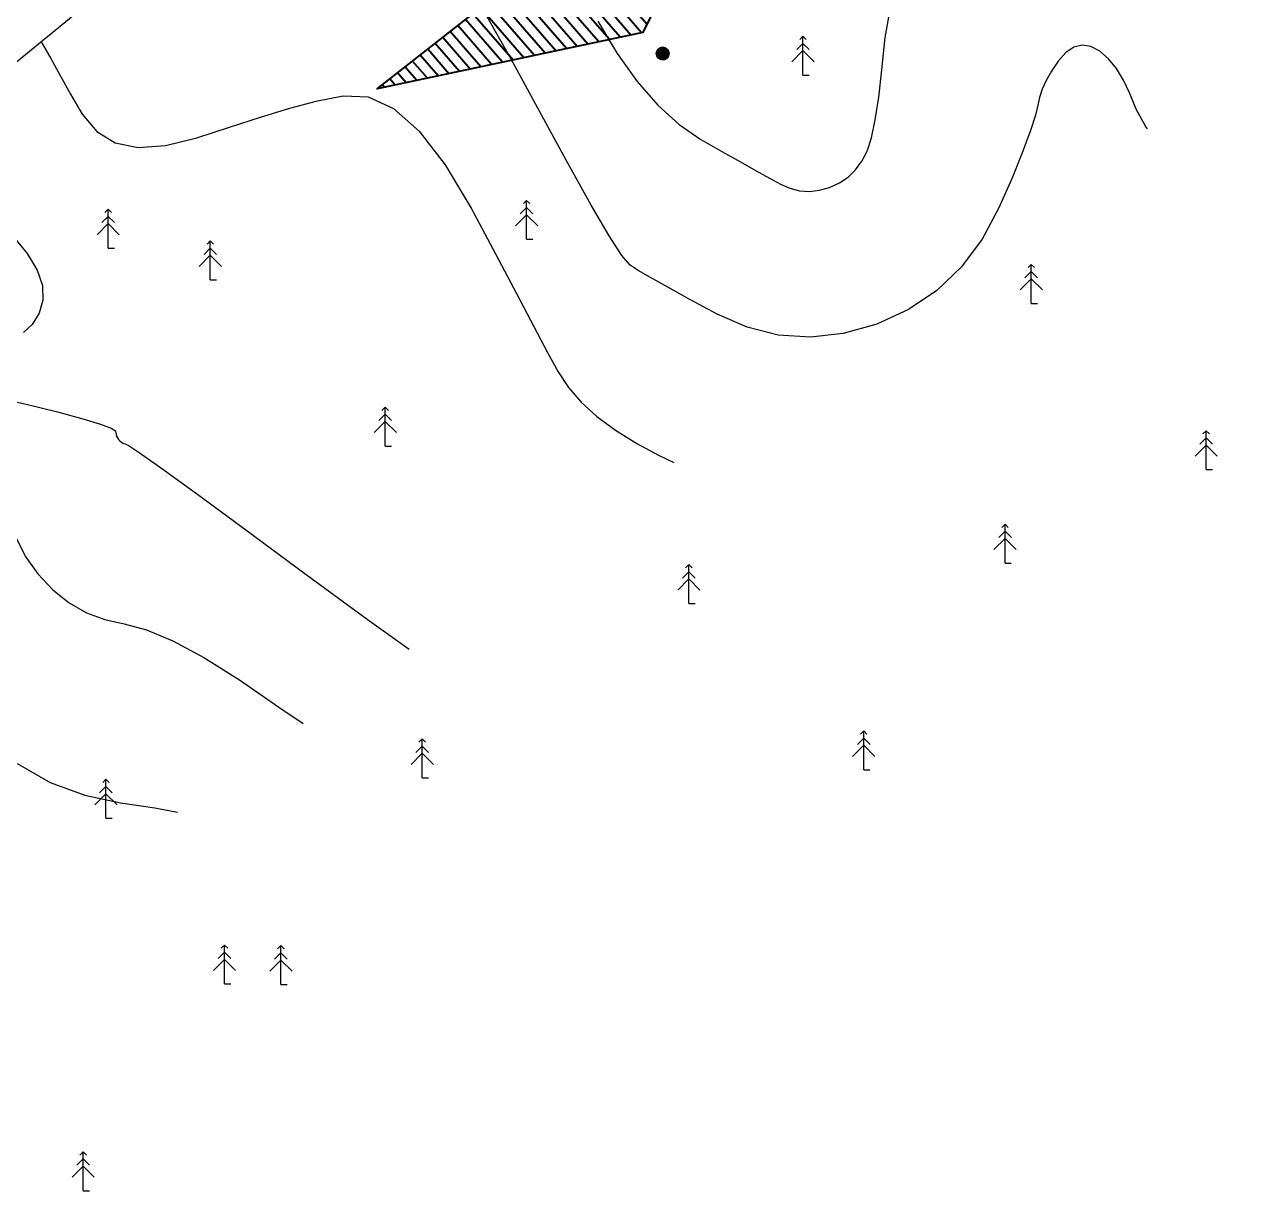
# Model space of a CAD drawing. Extents: x 22709 to 568895, y -41029 to 1932533.
# Drawn here: x 560974.4 to 561056.2, y 1930465.2 to 1930543.8 of the extents above; entities that cross this region are included whole.
import ezdxf

# ---------------------------------------------------------------- set-up
doc = ezdxf.new("R2010")
doc.units = ezdxf.units.MI
doc.header["$MEASUREMENT"] = 0
doc.linetypes.add('CONTINOUS', pattern=[0])
doc.linetypes.add('DASHED2', pattern=[0.375, 0.25, -0.125])
doc.layers.get('0').update_dxf_attribs({"color": 8, "linetype": 'CONTINUOUS'})
for name, color, linetype in [('1-cotTK', 8, 'CONTINUOUS'), ('DM CON', 8, 'CONTINUOUS'), ('LE DUONG', 8, 'CONTINUOUS'), ('PHI LAO', 8, 'CONTINUOUS')]:
    doc.layers.add(name, color=color, linetype=linetype)
for name, color, linetype, lineweight in [('170170170-MUI TEN', 8, 'CONTINOUS', 20), ('4-LE TRONG', 8, 'CONTINUOUS', 40), ('D-S-DÂY ĐIỆN 1.5', 200, 'DASHED2', 40)]:
    doc.layers.add(name, color=color, linetype=linetype, lineweight=lineweight)
pattern_1 = [(45, (0, 0), (-0.44194173824, 0.44194173824), [])]

# ---------------------------------------------------------------- blocks, each defined once
blk = doc.blocks.new('PL')
at = {"layer": 'PHI LAO', "color": 250, "linetype": 'Continuous'}
blk.add_line((569625.727, 1929989.672), (569626.147, 1929989.672), dxfattribs=at)
for points in [[(569625.508, 1929992.078), (569625.727, 1929992.297)], [(569625.946, 1929992.078), (569625.727, 1929992.297)], [(569625.727, 1929989.672), (569625.727, 1929992.297)], [(569625.301, 1929991.387), (569625.727, 1929991.813)], [(569626.153, 1929991.387), (569625.727, 1929991.813)], [(569624.977, 1929990.575), (569625.727, 1929991.325)], [(569626.477, 1929990.575), (569625.727, 1929991.325)]]:
    blk.add_lwpolyline(points, dxfattribs=at)
blk = doc.blocks.new('MUI TEN')
at = {"layer": '170170170-MUI TEN', "lineweight": 40}
h = blk.add_hatch(dxfattribs=at)
h.set_pattern_fill('ANSI31', color=256, scale=5, style=0)
h.set_pattern_definition(pattern_1)
h.paths.add_polyline_path([(563143.471, 1934865.752), (563145.059, 1934867.194), (563150.826, 1934860.84), (563145.913, 1934877.861), (563129.201, 1934884.665), (563134.968, 1934878.312), (563133.379, 1934876.87)])
h = blk.add_hatch(dxfattribs=at)
h.set_pattern_fill('ANSI31', color=256, scale=5, style=0)
h.set_pattern_definition(pattern_1)
h.paths.add_polyline_path([(563130.291, 1934874.067), (563132.35, 1934875.936), (563142.442, 1934864.818), (563140.383, 1934862.949)])
at = {"layer": '4-LE TRONG'}
blk.add_line((563129.272, 1934873.121), (563139.353, 1934862.014), dxfattribs=at)
at = {"layer": '4-LE TRONG', "flags": 128}
for points in [[(563129.202, 1934884.664), (563145.915, 1934877.861), (563150.826, 1934860.841), (563145.062, 1934867.192), (563143.471, 1934865.75), (563133.372, 1934876.876), (563134.968, 1934878.313), (563129.202, 1934884.664)], [(563132.349, 1934875.954), (563130.302, 1934874.056), (563140.378, 1934862.944), (563142.45, 1934864.824), (563132.349, 1934875.954)]]:
    blk.add_lwpolyline(points, dxfattribs=at)
blk = doc.blocks.new('cvnfgj')
at = {"layer": '1-cotTK', "lineweight": -3}
h = blk.add_hatch(dxfattribs=at)
h.set_pattern_fill('ANSI31', scale=0.1, style=0)
h.set_pattern_definition([(45, (561075.492941, 1927460.097698), (-0.008838834765, 0.008838834765), [])])
edge = h.paths.add_edge_path()
edge.add_arc((568402.561, 1930175.794), 0.43, 0, 360)
at = {"layer": '1-cotTK', "color": 7, "lineweight": -3}
blk.add_circle((568402.561, 1930175.794, -28.474), 0.43, dxfattribs=at)
blk = doc.blocks.new('tmb')
at = {"layer": 'DM CON'}
for points, elevation in [([(568368.844, 1930531.491), (568370.15, 1930529.321), (568371.494, 1930527.427), (568372.886, 1930525.831), (568374.327, 1930524.532), (568375.799, 1930523.519), (568377.207, 1930522.705), (568378.455, 1930522.008), (568379.525, 1930521.413), (568380.419, 1930520.917), (568381.149, 1930520.521), (568381.797, 1930520.236), (568382.445, 1930520.07), (568383.108, 1930520.025), (568383.786, 1930520.101), (568384.473, 1930520.296), (568385.129, 1930520.597), (568385.713, 1930520.99), (568386.218, 1930521.476), (568386.645, 1930522.055), (568386.996, 1930522.745), (568387.291, 1930523.644), (568387.552, 1930524.849), (568387.782, 1930526.376), (568387.99, 1930528.229), (568388.212, 1930530.404), (568388.667, 1930532.882)], 6), ([(568405.909, 1930524.239), (568405.765, 1930524.411), (568405.138, 1930525.566), (568404.717, 1930526.612), (568404.285, 1930527.529), (568403.804, 1930528.313), (568403.269, 1930528.961), (568402.686, 1930529.468), (568402.086, 1930529.79), (568401.5, 1930529.886), (568400.936, 1930529.749), (568400.395, 1930529.381), (568399.881, 1930528.803), (568399.427, 1930528.135), (568399.062, 1930527.496), (568398.792, 1930526.906), (568398.613, 1930526.363), (568398.506, 1930525.838), (568398.349, 1930525.153), (568398.023, 1930524.13), (568397.507, 1930522.741), (568396.797, 1930520.988), (568395.886, 1930518.918), (568394.748, 1930516.809), (568393.353, 1930514.938), (568391.699, 1930513.354), (568389.788, 1930512.065), (568387.643, 1930511.082), (568385.395, 1930510.444), (568383.176, 1930510.195), (568381.01, 1930510.341), (568378.905, 1930510.874), (568376.88, 1930511.754), (568375.057, 1930512.735), (568373.556, 1930513.572), (568372.394, 1930514.224), (568371.567, 1930514.697), (568371.026, 1930515.057), (568370.472, 1930515.702), (568369.612, 1930517.028), (568368.394, 1930519.101), (568366.819, 1930521.917), (568364.93, 1930525.38), (568362.993, 1930528.927), (568361.271, 1930531.992)], 6.5), ([(568331.308, 1930530.132), (568331.386, 1930529.996), (568331.961, 1930528.973), (568332.598, 1930527.829), (568333.303, 1930526.569), (568334.092, 1930525.234), (568335.063, 1930524.065), (568336.314, 1930523.301), (568337.862, 1930522.982), (568339.704, 1930523.109), (568341.81, 1930523.644), (568344.003, 1930524.361), (568346.103, 1930525.036), (568348.082, 1930525.629), (568349.936, 1930526.123), (568351.675, 1930526.471), (568353.363, 1930526.394), (568355.066, 1930525.613), (568356.793, 1930524.085), (568358.545, 1930521.815), (568360.3, 1930518.891), (568361.943, 1930515.828), (568363.36, 1930513.141), (568364.53, 1930510.918), (568365.456, 1930509.167), (568366.171, 1930507.86), (568366.863, 1930506.805), (568367.723, 1930505.815), (568368.783, 1930504.855), (568370.043, 1930503.923), (568371.478, 1930503.028), (568372.931, 1930502.238), (568373.968, 1930501.747)], 7), ([(568329.438, 1930516.996), (568330.384, 1930515.839), (568331.048, 1930514.723), (568331.4, 1930513.675), (568331.436, 1930512.7), (568331.172, 1930511.81), (568330.705, 1930511.065), (568330.131, 1930510.525)], 7), ([(568328.027, 1930506.171), (568330.301, 1930505.694), (568332.427, 1930505.163), (568334.118, 1930504.705), (568335.325, 1930504.34), (568336.046, 1930504.071), (568336.317, 1930503.892), (568336.352, 1930503.763), (568336.368, 1930503.644), (568336.4, 1930503.53), (568336.455, 1930503.417), (568336.533, 1930503.309), (568336.626, 1930503.211), (568336.727, 1930503.131), (568336.836, 1930503.068), (568336.963, 1930503.015), (568337.175, 1930502.919), (568337.85, 1930502.484), (568339.368, 1930501.412), (568341.79, 1930499.656), (568345.104, 1930497.223), (568349.187, 1930494.212), (568353.3, 1930491.198), (568356.119, 1930489.178)], 8), ([(568329.627, 1930496.674), (568330.232, 1930495.44), (568331.089, 1930494.246), (568332.112, 1930493.171), (568333.213, 1930492.295), (568334.378, 1930491.629), (568335.608, 1930491.17), (568336.92, 1930490.872), (568338.417, 1930490.483), (568340.203, 1930489.747), (568342.294, 1930488.621), (568344.687, 1930487.11), (568347.35, 1930485.266), (568348.991, 1930484.159)], 8.5), ([(568329.699, 1930481.459), (568331.921, 1930480.19), (568334.253, 1930479.325), (568336.665, 1930478.826), (568338.984, 1930478.482), (568340.506, 1930478.184)], 9)]:
    blk.add_lwpolyline(points, dxfattribs=dict(at, elevation=elevation))
at = {"layer": 'LE DUONG', "elevation": 3.309, "flags": 128}
blk.add_lwpolyline([(568327.041, 1930526.646), (568354.035, 1930548.702), (568393.701, 1930576.717), (568425.407, 1930595.247)], dxfattribs=at)
for p in [(-1243.051, 538.19), (-1261.685, 527.124, 7.5), (-1289.891, 526.531, 7), (-1283.006, 524.395, 7.5), (-1227.661, 522.807), (-1271.214, 513.19, 7.5), (-1215.868, 511.602), (-1229.428, 505.306, 7.5), (-1250.749, 502.578, 7.5), (-1268.721, 490.833, 9), (-1238.957, 491.373, 7.5), (-1290.042, 488.105, 9), (-1282.052, 476.939), (-1278.25, 476.899, 9), (-1291.581, 463.005)]:
    blk.add_blockref('PL', p)
at = {"layer": '1-cotTK', "lineweight": -3}
blk.add_blockref('cvnfgj', (-29.343, 353.522, 28.474), dxfattribs=at)
at = {"layer": '170170170-MUI TEN', "ltscale": 20, "xscale": 1.033333424519111, "yscale": 1.033333424519111, "zscale": 1.033333424519111, "rotation": 265.8980449138477}
blk.add_blockref('MUI TEN', (-1384254.961, 2653975.736, 0), dxfattribs=at)

msp = doc.modelspace()

# ---------------------------------------------------------------- block references
at = {"layer": 'D-S-DÂY ĐIỆN 1.5', "lineweight": -3}
msp.add_blockref('tmb', (-7355.76, 12.496), dxfattribs=at)

doc.saveas('drawing.dxf')
